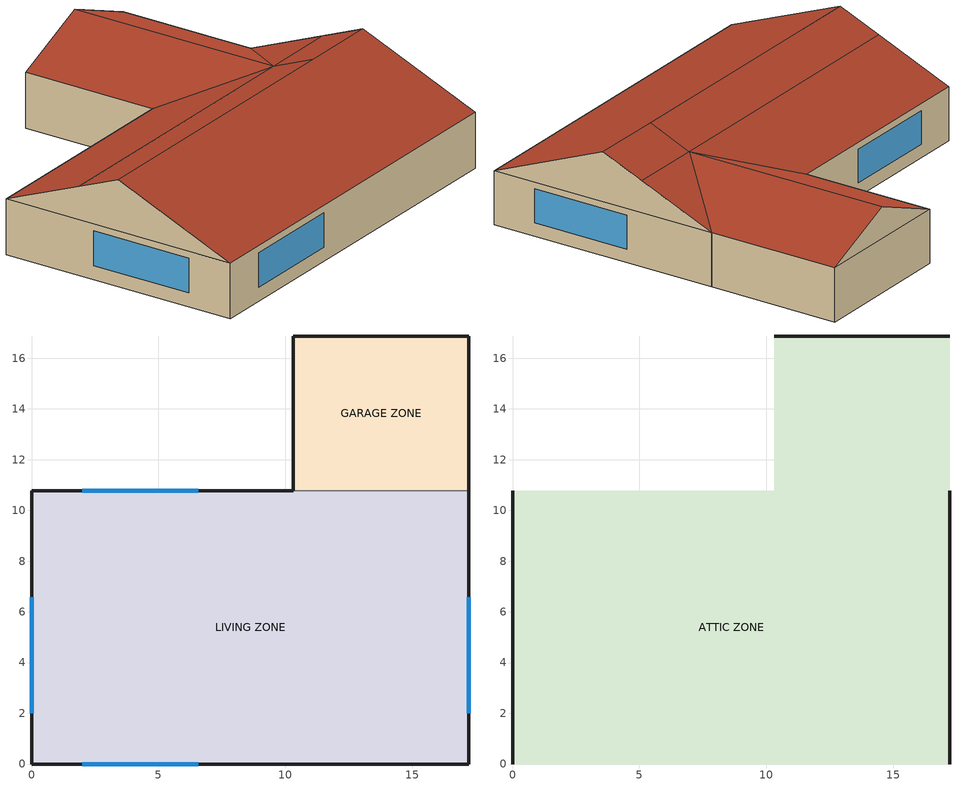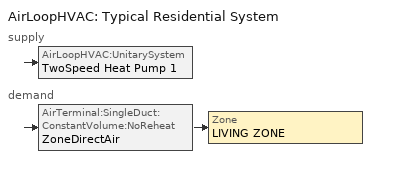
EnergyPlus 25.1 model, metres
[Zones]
LIVING ZONE
 floor adiabatic (FLOOR:LIVING): 0,0 0,10.78 17.24,10.78 17.24,0 z0
 wall outside (EXTWALL:LIVING): 10.32,10.78 0,10.78 0,0 17.24,0 17.24,10.78 z0:2.44
 wall to GARAGE ZONE (INTERIORWall): 17.24,10.78 10.32,10.78 z0:2.44
 window (Dbl Clr 3mm/6mm Air): 6.57,10.78 2,10.78 / 17.24,2 17.24,6.57 / 2,0 6.57,0 / 0,6.57 0,2 z0.61:2.13
GARAGE ZONE
 floor adiabatic (FLOOR:GARAGE): 10.32,10.78 10.32,16.88 17.24,16.88 17.24,10.78 z0
 wall outside (EXTWALL:GARAGE): 17.24,10.78 17.24,16.88 / 10.32,16.88 10.32,10.78 z0:2.44
 wall outside (Garage:SteelDoor): 17.24,16.88 10.32,16.88 z0:2.44
ATTIC ZONE
 floor to LIVING ZONE (reverseCEILING:LIVING): 0,0 0,10.78 17.24,10.78 17.24,0 z2.44
 floor to GARAGE ZONE (CEILING:Garage): 10.32,10.78 10.32,16.88 17.24,16.88 17.24,10.78 z2.44
 wall outside (GABLE): 17.24,5.39,4.68 17.24,0,2.44 17.24,10.78,2.44; 0,5.39,4.68 0,10.78,2.44 0,0,2.44; 13.78,16.88,3.88 17.24,16.88,2.44 10.32,16.88,2.44
 roof outside (ROOF): 13.78,5.39,4.68 13.78,7.32,3.88 0,7.32,3.88 0,5.39,4.68; 0,5.39,4.68 0,0,2.44 17.24,0,2.44 17.24,5.39,4.68; 13.78,7.32,3.88 10.33,10.78,2.44 0,10.78,2.44 0,7.32,3.88; 17.24,5.39,4.68 17.24,7.32,3.88 13.78,7.32,3.88 13.78,5.39,4.68; 17.24,7.32,3.88 17.24,10.78,2.44 13.78,7.32,3.88; 13.78,16.88,3.88 13.78,7.32,3.88 17.24,10.78,2.44 17.24,16.88,2.44; 10.32,16.88,2.44 10.32,10.78,2.44 13.78,7.32,3.88 13.78,16.88,3.88
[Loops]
AirLoopHVAC 'Typical Residential System'
 supply: AirLoopHVAC:UnitarySystem 'TwoSpeed Heat Pump 1'
 demand: AirTerminal:SingleDuct:ConstantVolume:NoReheat 'ZoneDirectAir' > Zone 'LIVING ZONE'
[Building]
Single family House: North Axis {deg}=0; Terrain=Suburbs; Loads Convergence Tolerance Value {W}=0.001; Temperature Convergence Tolerance Value {deltaC}=0.006; Solar Distribution=FullInteriorAndExterior; Maximum Number of Warmup Days=25; Minimum Number of Warmup Days=6
[Site:Location]
CHICAGO_IL_USA TMY2-94846: Latitude {deg}=41.78; Longitude {deg}=-87.75; Time Zone {hr}=-6; Elevation {m}=190
[SizingPeriod:DesignDay] Day of Month=21; Humidity Condition Type=Wetbulb; Barometric Pressure {Pa}=99063; Rain Indicator=No; Snow Indicator=No; Daylight Saving Time Indicator=No; Solar Model Indicator=ASHRAEClearSky
Name | Month | Day Type | Maximum Dry-Bulb Temperature {C} | Daily Dry-Bulb Temperature Range {deltaC} | Wetbulb or DewPoint at Maximum Dry-Bulb {C} | Wind Speed {m/s} | Wind Direction {deg} | Sky Clearness
CHICAGO_IL_USA Annual Heating 99% Design Conditions DB | 1 | WinterDesignDay | -17.3 | 0 | -17.3 | 4.9 | 270 | 0
CHICAGO_IL_USA Annual Cooling 1% Design Conditions DB/MCWB | 7 | SummerDesignDay | 31.5 | 10.7 | 23 | 5.3 | 230 | 1
[Site:GroundTemperature:BuildingSurface]
20.03, 20.03, 20.13, 20.3, 20.43, 20.52, 20.62, 20.77, 20.78, 20.55, 20.44, 20.2
[Material] Thermal Absorptance=0.9
Name | Roughness | Thickness {m} | Conductivity {W/m-K} | Density {kg/m3} | Specific Heat {J/kg-K} | Solar Absorptance | Visible Absorptance
A1 - 1 IN STUCCO | Smooth | 0.0253898 | 0.691831 | 1858.142 | 836.8 | 0.92 | 0.92
CB11 | MediumRough | 0.2032 | 1.048 | 1105 | 837 | 0.2 | 0.2
GP01 | MediumSmooth | 0.0127 | 0.16 | 801 | 837 | 0.75 | 0.75
IN02 | Rough | 0.0901 | 0.043 | 10 | 837 | 0.75 | 0.75
IN05 | Rough | 0.2458 | 0.043 | 10 | 837 | 0.75 | 0.75
PW03 | MediumSmooth | 0.0127 | 0.115 | 545 | 1213 | 0.78 | 0.78
CC03 | MediumRough | 0.1016 | 1.31 | 2243 | 837 | 0.65 | 0.65
HF-A3 | Smooth | 0.0015 | 44.9696 | 7689 | 418 | 0.2 | 0.2
[Material:NoMass] Thermal Absorptance=0.9
Name | Roughness | Thermal Resistance {m2-K/W} | Solar Absorptance | Visible Absorptance
AR02 | VeryRough | 0.078 | 0.7 | 0.7
CP02 | Rough | 0.217 | 0.75 | 0.75
[WindowMaterial:Glazing]
CLEAR 3MM: Optical Data Type=SpectralAverage; Thickness {m}=0.003; Solar Transmittance at Normal Incidence=0.837; Front Side Solar Reflectance at Normal Incidence=0.075; Back Side Solar Reflectance at Normal Incidence=0.075; Visible Transmittance at Normal Incidence=0.898; Front Side Visible Reflectance at Normal Incidence=0.081; Back Side Visible Reflectance at Normal Incidence=0.081; Infrared Transmittance at Normal Incidence=0; Front Side Infrared Hemispherical Emissivity=0.84; Back Side Infrared Hemispherical Emissivity=0.84; Conductivity {W/m-K}=0.9
[WindowMaterial:Gas]
AIR 6MM: Gas Type=AIR; Thickness {m}=0.006
[Construction]
EXTWALL:LIVING: A1 - 1 IN STUCCO, CB11, GP01
INTERIORWall: GP01, IN02, GP01
FLOOR:GARAGE: CC03
FLOOR:LIVING: CC03, CP02
ROOF: AR02, PW03
EXTWALL:GARAGE: A1 - 1 IN STUCCO, CB11
reverseCEILING:LIVING: GP01, IN05
GABLE: PW03
Dbl Clr 3mm/6mm Air: CLEAR 3MM, AIR 6MM, CLEAR 3MM
Garage:SteelDoor: HF-A3
CEILING:Garage: GP01
[Sizing:System]
Typical Residential System: Type of Load to Size On=Sensible; Design Outdoor Air Flow Rate {m3/s}=autosize; Central Heating Maximum System Air Flow Ratio=1; Preheat Design Temperature {C}=7; Preheat Design Humidity Ratio {kgWater/kgDryAir}=0.008; Precool Design Temperature {C}=11; Precool Design Humidity Ratio {kgWater/kgDryAir}=0.008; Central Cooling Design Supply Air Temperature {C}=12; Central Heating Design Supply Air Temperature {C}=50; Type of Zone Sum to Use=NonCoincident; 100% Outdoor Air in Cooling=No; 100% Outdoor Air in Heating=No; Central Cooling Design Supply Air Humidity Ratio {kgWater/kgDryAir}=0.008; Central Heating Design Supply Air Humidity Ratio {kgWater/kgDryAir}=0.008; Cooling Supply Air Flow Rate Method=DesignDay; Heating Supply Air Flow Rate Method=DesignDay; Zone Maximum Outdoor Air Fraction=1; Cooling Design Capacity Method=CoolingDesignCapacity; Cooling Design Capacity {W}=autosize; Heating Design Capacity Method=HeatingDesignCapacity; Heating Design Capacity {W}=autosize; Central Cooling Capacity Control Method=OnOff
[Sizing:Zone]
LIVING ZONE: Zone Cooling Design Supply Air Temperature Input Method=SupplyAirTemperature; Zone Cooling Design Supply Air Temperature {C}=12.8; Zone Cooling Design Supply Air Temperature Difference {deltaC}=11.11; Zone Heating Design Supply Air Temperature Input Method=SupplyAirTemperature; Zone Heating Design Supply Air Temperature {C}=50; Zone Cooling Design Supply Air Humidity Ratio {kgWater/kgDryAir}=0.008; Zone Heating Design Supply Air Humidity Ratio {kgWater/kgDryAir}=0.008; Cooling Design Air Flow Method=DesignDay; Cooling Design Air Flow Rate {m3/s}=0; Cooling Minimum Air Flow Fraction=0; Heating Design Air Flow Method=DesignDay; Heating Design Air Flow Rate {m3/s}=0; Heating Maximum Air Flow Fraction=0; Account for Dedicated Outdoor Air System=No; Dedicated Outdoor Air System Control Strategy=NeutralSupplyAir; Dedicated Outdoor Air Low Setpoint Temperature for Design {C}=autosize; Dedicated Outdoor Air High Setpoint Temperature for Design {C}=autosize
[Zone] Type=1; Multiplier=1; Ceiling Height {m}=autocalculate; Volume {m3}=autocalculate
LIVING ZONE; GARAGE ZONE; ATTIC ZONE
[People]
LIVING ZONE People: Zone or ZoneList or Space or SpaceList=LIVING ZONE; Number of People Schedule=HOUSE OCCUPANCY; Number of People Calculation Method=people; Number of People=3; Fraction Radiant=0.3; Activity Level Schedule=Activity Sch; Carbon Dioxide Generation Rate {m3/s-W}=3.82E-8; Mean Radiant Temperature Calculation Type=EnclosureAveraged; Work Efficiency Schedule=Work Eff Sch; Clothing Insulation Calculation Method=ClothingInsulationSchedule; Clothing Insulation Schedule=Clothing Sch; Air Velocity Schedule=Air Velo Sch; Thermal Comfort Model 1 Type=FANGER
[Lights]
LIVING ZONE Lights: Zone or ZoneList or Space or SpaceList=LIVING ZONE; Schedule=HOUSE LIGHTING; Design Level Calculation Method=LightingLevel; Lighting Level {W}=1000; Return Air Fraction=0; Fraction Radiant=0.2; Fraction Visible=0.2; Fraction Replaceable=0
[ZoneVentilation:DesignFlowRate]
LIVING ZONE Ventl 1: Zone or ZoneList or Space or SpaceList=LIVING ZONE; Schedule=INF-SCHED; Design Flow Rate Calculation Method=flow/zone; Design Flow Rate {m3/s}=0.131944; Ventilation Type=BALANCED; Fan Pressure Rise {Pa}=400; Fan Total Efficiency=0.9; Constant Term Coefficient=0.606; Temperature Term Coefficient=0.03636; Velocity Term Coefficient=0.1177; Velocity Squared Term Coefficient=0; Minimum Indoor Temperature {C}=18; Delta Temperature {deltaC}=1
[ZoneInfiltration:DesignFlowRate] Schedule=INF-SCHED; Design Flow Rate Calculation Method=flow/zone; Constant Term Coefficient=1; Temperature Term Coefficient=0; Velocity Term Coefficient=0; Velocity Squared Term Coefficient=0
Name | Zone or ZoneList or Space or SpaceList | Design Flow Rate {m3/s}
LIVING ZONE Infil 1 | LIVING ZONE | 0.01
ATTIC ZONE Infil 1 | ATTIC ZONE | 0.05
GARAGE ZONE Infil 1 | GARAGE ZONE | 0.05
[ElectricEquipment]
LIVING ZONE ElecEq: Zone or ZoneList or Space or SpaceList=LIVING ZONE; Schedule=INTERMITTENT; Design Level Calculation Method=EquipmentLevel; Design Level {W}=500; Fraction Latent=0; Fraction Radiant=0.3; Fraction Lost=0
[AirLoopHVAC]
Typical Residential System: Design Supply Air Flow Rate {m3/s}=0.7551
[AvailabilityManager:Scheduled]
Reheat System 1 Avail: Schedule=HVACAvailSched
[Zone equipment]
LIVING ZONE: ZoneDirectAir
[AirLoopHVAC:UnitarySystem]
TwoSpeed Heat Pump 1: Control Type=Load; Controlling Zone or Thermostat Location=LIVING ZONE; Dehumidification Control Type=None; Availability Schedule=HVACAvailSched; Supply Fan=Supply Fan 1; Fan Placement=BlowThrough; Supply Air Fan Operating Mode Schedule=Always Off Discrete; Heating Coil=Heat Pump DX Heating Coil 1; DX Heating Coil Sizing Ratio=1; Cooling Coil=ACDXCoil 1; Use DOAS DX Cooling Coil=No; Minimum Supply Air Temperature {C}=2; Latent Load Control=SensibleOnlyLoadControl; Supplemental Heating Coil=Supp Heating Coil 1; Cooling Supply Air Flow Rate Method=SupplyAirFlowRate; Cooling Supply Air Flow Rate {m3/s}=autosize; Heating Supply Air Flow Rate Method=SupplyAirFlowRate; Heating Supply Air Flow Rate {m3/s}=autosize; No Load Supply Air Flow Rate {m3/s}=0; Maximum Supply Air Temperature {C}=45; Maximum Outdoor Dry-Bulb Temperature for Supplemental Heater Operation {C}=4.44444; Ancillary On-Cycle Electric Power {W}=0; Ancillary Off-Cycle Electric Power {W}=0; Design Specification Multispeed Object=Unitary System Performance Multispeed 1
[UnitarySystemPerformance:Multispeed]
Unitary System Performance Multispeed 1: Number of Speeds for Heating=2; Number of Speeds for Cooling=2; Single Mode Operation=No; Heating Speed 1 Supply Air Flow Ratio=0.8; Cooling Speed 1 Supply Air Flow Ratio=0.86; Heating Speed 2 Supply Air Flow Ratio=1; Cooling Speed 2 Supply Air Flow Ratio=1
[AirTerminal:SingleDuct:ConstantVolume:NoReheat]
ZoneDirectAir: Availability Schedule=HVACAvailSched; Maximum Air Flow Rate {m3/s}=0.7551
[ZoneControl:Thermostat]
Zone Thermostat: Zone or ZoneList=LIVING ZONE; Control Type Schedule=Dual Zone Control Type Sched; Control 1=Setpoints; Temperature Difference Between Cutout And Setpoint {deltaC}=2
[ThermostatSetpoint:DualSetpoint]
Setpoints: Heating Setpoint Temperature Schedule=Dual Heating Setpoints; Cooling Setpoint Temperature Schedule=Dual Cooling Setpoints
[Coil:Heating:Electric:MultiStage]
Supp Heating Coil 1: Availability Schedule=HVACAvailSched; Number of Stages=3; Stage 1 Efficiency {W/W}=1; Stage 1 Nominal Capacity {W}=autosize; Stage 2 Efficiency {W/W}=1; Stage 2 Nominal Capacity {W}=autosize; Stage 3 Efficiency {W/W}=1; Stage 3 Nominal Capacity {W}=autosize
[Coil:Cooling:DX:MultiSpeed]
ACDXCoil 1: HVACAvailSched, AirCooled, No, No, 200, 10, Electricity, 2, 10266, 0.81, 4.32, 0.6135, 573.3, 934.4, HPACCoolCapFT Speed 1, HPACCoolCapFF Speed 1, HPACCOOLEIRFT Speed 1, HPACCOOLEIRFF Speed 1, HPACCOOLPLFFPLR Speed 1, 1000, 1.5, 3, 45, 0.2, HAPCCoolWHFT Speed 2, 0.9, 0.1, 60, 13826, 0.758, 3.98, 0.7551, 673.3, 934.4, HPACCoolCapFT Speed 2, HPACCoolCapFF Speed 2, HPACCOOLEIRFT Speed 2, HPACCOOLEIRFF Speed 2, HPACCOOLPLFFPLR Speed 1, 1000, 1.5, 3, 45, 0.2, HAPCCoolWHFT Speed 2, 0.9, 0.1, 60
[Coil:Heating:DX:MultiSpeed]
Heat Pump DX Heating Coil 1: HVACAvailSched, -20, -8.8, 200, 10, HPACDefrostCAPFT, 7.22, ReverseCycle, timed, 0.058333, 2000, No, Electricity, 4, 2, autosize, 4.235, 0.6135, 573.3, 934.4, HPACHeatCapFT Speed 1, HPACHeatCapFF Speed 1, HPACHeatEIRFT Speed 1, HPACHeatEIRFF Speed 1, HPACHeatPLFFPLR Speed 1, 0.2, HAPCHeatWHFT Speed 1, autosize, 3.9, 0.7551, 673.3, 934.4, HPACHeatCapFT Speed 2, HPACHeatCapFF Speed 2, HPACHeatEIRFT Speed 2, HPACHeatEIRFF Speed 2, HPACHeatPLFFPLR Speed 2, 0.2, HAPCHeatWHFT Speed 2
[Fan:OnOff]
Supply Fan 1: Availability Schedule=HVACAvailSched; Fan Total Efficiency=0.7; Pressure Rise {Pa}=400; Maximum Flow Rate {m3/s}=0.7551; Motor Efficiency=0.9; Motor In Airstream Fraction=1
[Schedule:Compact]
Activity Sch: Through: 12/31, For: AllDays, Until: 24:00, 131.8
Work Eff Sch: Through: 12/31, For: AllDays, Until: 24:00, 0
Clothing Sch; HVACAvailSched: Through: 12/31, For: AllDays, Until: 24:00, 1
Air Velo Sch: Through: 12/31, For: AllDays, Until: 24:00, 0.137
HOUSE OCCUPANCY: Through: 12/31, For: WeekDays, Until: 6:00, 1, Until: 7:00, 0.1, Until: 8:00, 0.5, Until: 12:00, 1, Until: 13:00, 0.5, Until: 16:00, 1, Until: 17:00, 0.5, Until: 18:00, 0.1, Until: 24:00, 1, For: AllOtherDays, Until: 24:00, 0
INTERMITTENT: Through: 12/31, For: WeekDays, Until: 8:00, 0, Until: 18:00, 1, Until: 24:00, 0, For: AllOtherDays, Until: 24:00, 0
HOUSE LIGHTING: Through: 12/31, For: WeekDays, Until: 6:00, 0.05, Until: 7:00, 0.2, Until: 17:00, 1, Until: 18:00, 0.5, Until: 24:00, 0.05, For: AllOtherDays, Until: 24:00, 0.05
Dual Heating Setpoints: Through: 12/31, For: AllDays, Until: 24:00, 22
Dual Cooling Setpoints: Through: 12/31, For: AllDays, Until: 24:00, 26.6
Dual Zone Control Type Sched: Through: 12/31, For: AllDays, Until: 24:00, 4
INF-SCHED: Through: 12/31, For: Alldays, Until: 24:00, 1
[Curve:Biquadratic]
Name | Coefficient1 Constant | Coefficient2 x | Coefficient3 x**2 | Coefficient4 y | Coefficient5 y**2 | Coefficient6 x*y | Minimum Value of x | Maximum Value of x | Minimum Value of y | Maximum Value of y | Input Unit Type for X | Input Unit Type for Y | Output Unit Type
HPACCoolCapFT Speed 1 | 2.01524 | -0.120393 | 0.00427832 | -0.000285454 | -4.85775e-05 | -0.000345086 | 13.88889 | 22.22222 | 18 | 46.11111 | Temperature | Temperature | Dimensionless
HPACCoolCapFT Speed 2 | 1.74227 | -0.0891051 | 0.00349885 | -0.00100481 | -2.20198e-05 | -0.000416472 | 13.88889 | 22.22222 | 18 | 46.11111 | Temperature | Temperature | Dimensionless
HPACCOOLEIRFT Speed 1 | -1.85015 | 0.262075 | -0.00663024 | 0.0105776 | 0.000699189 | -0.00137851 | 13.88889 | 22.22222 | 18 | 46.11111 | Temperature | Temperature | Dimensionless
HPACCOOLEIRFT Speed 2 | -0.597879 | 0.134907 | -0.00378482 | 0.00648013 | 0.000407907 | -0.000446723 | 13.88889 | 22.22222 | 18 | 46.11111 | Temperature | Temperature | Dimensionless
HAPCCoolWHFT Speed 2; HAPCHeatWHFT Speed 1; HAPCHeatWHFT Speed 2 | 1 | 0 | 0 | 0 | 0 | 0 | 0 | 50 | 0 | 50
HPACHeatCapFT Speed 1 | 0.760523 | 0.0075317 | -0.000288398 | 0.021653 | 3.29133e-05 | 0.00014862 | 18.33333 | 23.88889 | -13.8889 | 19.44444 | Temperature | Temperature | Dimensionless
HPACHeatCapFT Speed 2 | 0.640986 | 0.0125868 | -0.000268027 | 0.0119215 | -0.000184927 | 0.000421853 | 18.33333 | 23.88889 | -13.8889 | 19.44444 | Temperature | Temperature | Dimensionless
HPACHeatEIRFT Speed 1 | 0.750128 | 0.00229894 | 0.000953927 | -0.00832704 | 0.00101606 | -0.00143385 | 18.33333 | 23.88889 | -13.8889 | 19.44444 | Temperature | Temperature | Dimensionless
HPACHeatEIRFT Speed 2 | 0.776836 | 0.0065988 | 0.000480351 | -0.00178192 | 0.000796743 | -0.000985089 | 18.33333 | 23.88889 | -13.8889 | 19.44444 | Temperature | Temperature | Dimensionless
HPACDefrostCAPFT | 1 | 0 | 0 | 0 | 0 | 0 | 0 | 50 | 0 | 50 | Temperature | Temperature | Dimensionless
[Curve:Quadratic]
Name | Coefficient1 Constant | Coefficient2 x | Coefficient3 x**2 | Minimum Value of x | Maximum Value of x
HPACCoolCapFF Speed 1 | 0.654699 | 0.592984 | -0.247683 | 0.7 | 1.1
HPACCoolCapFF Speed 2 | 0.657555 | 0.600127 | -0.257682 | 0.7 | 1.1
HPACCOOLEIRFF Speed 1 | 1.54864 | -1.14814 | 0.599501 | 0.7 | 1.1
HPACCOOLEIRFF Speed 2 | 1.34934 | -0.800099 | 0.450756 | 0.7 | 1.1
HPACCOOLPLFFPLR Speed 1; HPACHeatPLFFPLR Speed 1; HPACHeatPLFFPLR Speed 2 | 0.85 | 0.15 | 0 | 0 | 1
HPACHeatCapFF Speed 1 | 0.752131 | 0.437553 | -0.189683 | 0.7 | 1.1
HPACHeatCapFF Speed 2 | 0.479477 | 1.27488 | -0.75436 | 0.7 | 1.1
HPACHeatEIRFF Speed 1 | 1.85391 | -1.4112 | 0.557294 | 0.7 | 1.1
HPACHeatEIRFF Speed 2 | 2.02861 | -2.16676 | 1.13815 | 0.7 | 1.1
[Schedule:Constant]
Always Off Discrete: Any Number, 0
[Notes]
SingleFamilyHouse_TwoSpeed_MultiStageElectricSuppCoil.idf
Basic file description: A 186 m^2 (2000 ft^2) residential house with slab-on-grade (no ground contact).
Highlights:             This file does the basic test of an air distribution system in a residential home.
A two speed heat pump with a supplmental multistage electric heater provides space heating and cooling.
It provides thermostat temperature difference between cutout and setpoint.
Simulation Location/Run: CHICAGO_IL_USA TMY2-94846, 2 design days, 2 run periods,
Run Control executes the design days only.
Location:                Chicago, IL
Design Days:             CHICAGO_IL_USA Annual Heating 99% Design Conditions DB, MaxDB= -17.3°C
CHICAGO_IL_USA Annual Cooling 1% Design Conditions, MaxDB=  31.5°C MCWB=  23.0°C
Run Period (Weather File): Winter 1/14, Summer 7/7, CHICAGO_IL_USA TMY2-94846
Run Control:             Zone and system are autosized, design day simulation.
Building:                There are 3 zones (living space, garage and attic). The living zone is conditioned.
The other two zones are unconditioned.
Supply ducts are located in the attic zone and return ducts are located in the garage zone.
Supply leaks are terminated in the attic zone, while return leaks originate in the garage.
Building aspect ratio: 1:1.6
Floor Area:        186 m^2 (2000 ft^2)
Number of Stories: 1
Zone Description Details (No attic zone):
*        Living                              *      window = *
Internal gains description:     ZONE Living  - lighting is 1000.0 watts, equip is 500.0 watts, 3 occupants
Interzone Surfaces:             Interzone surfaces among living, garage, and attic (see diagram)
Internal Mass:                  None
Windows:                        4 in the living zone
Detached Shading:               None
Daylight:                       None
Natural Ventilation:            ZoneAirBalance:OutdoorAir, a combined zone outdoor airflow by including interactions between
mechanical ventilation, infiltration, and duct leakage.
Compact Schedules:              Yes
Solair Distribution:            None
HVAC:                           A unitary system of AirLoopHVAC:UnitarySystem provides space cooling and
heating. The system has a supplemental heating coil as Coil:Heating:Electric:MultiStage.
Thermostat setting at 22C for space heating and 26.6C for space cooling.
Heating and cooling performance curves are based on performance data of Carrier 25HNA948A30
outdoor section with FE5ANB006 Indoor section (low and high speeds).
Zonal Equipment:                Living Zone - Direct Air
Central Air Handling Equipment: Yes
System Equipment Autosize:      No
Purchased Cooling:              No
Purchased Heating:              No
Purchased Chilled Water:        No
Purchased Hot Water:            No
Coils:                          Coil:Heating:DX:MultiSpeed
Coil:Cooling:DX:MultiSpeed
Coil:Heating:Electric:MultiStage
Pumps:                          None
Boilers:                        None
Chillers:                       None
Towers:                         None
Standard Reports:               None
Timestep or Hourly Variables:   Timestep
Time bins Report:               None
HTML Report:                    None
Environmental Emissions:        None
Utility Tariffs:                None
